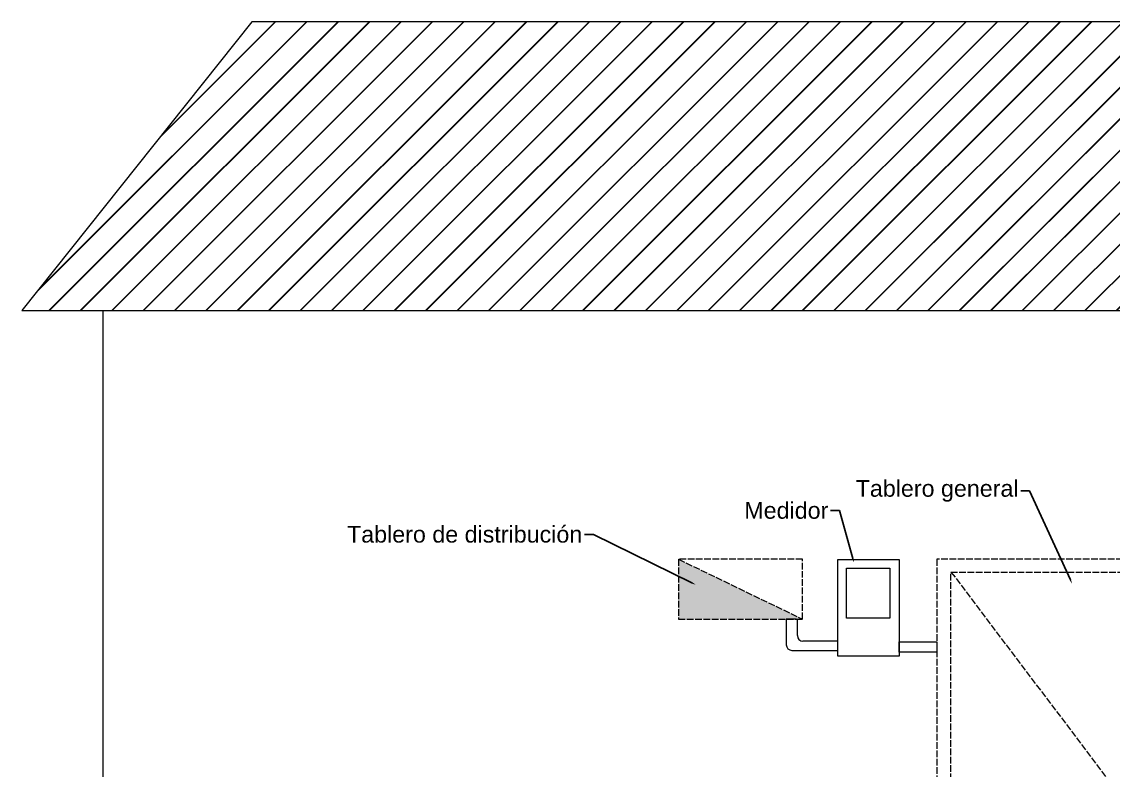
# Model space of a CAD drawing. Header units: millimetres. Extents: x 10952 to 14102, y 3132 to 4905.
# Drawn here: x 10977 to 11960, y 3855 to 4530 of the extents above; entities that cross this region are included whole.
import ezdxf
from ezdxf import colors
from ezdxf.entities.mleader import LeaderData, LeaderLine
from ezdxf.math import Vec2, Vec3

# ---------------------------------------------------------------- set-up
doc = ezdxf.new("R2010")
doc.units = ezdxf.units.MM
doc.linetypes.add('ACAD_ISO02W100', pattern=[15, 12, -3])
doc.layers.add('Acometida', color=7, linetype='Continuous', lineweight=15)
doc.styles.get("Standard").update_dxf_attribs({"font": 'arial.ttf'})

# ---------------------------------------------------------------- blocks, each defined once
blk = doc.blocks.new('Medidor')
at = {"layer": 'Acometida', "ltscale": 300}
for points in [[(12499.31, 3436.14), (12539.79, 3436.14), (12539.79, 3372.24), (12499.31, 3372.24)], [(12505.07, 3430.58), (12533.68, 3430.58), (12533.68, 3397.43), (12505.07, 3397.43)]]:
    blk.add_lwpolyline(points, close=True, dxfattribs=at)
blk = doc.blocks.new('TD int')
at = {"layer": 'Acometida', "linetype": 'ACAD_ISO02W100', "ltscale": 0.5, "true_color": 0x636466}
h = blk.add_hatch(color=251, dxfattribs=at)
h.dxf.hatch_style = 1
h.paths.add_polyline_path([(11568.77, 3991.57), (11680.55, 3991.57), (11568.77, 4045.76)])
at = {"layer": 'Acometida', "color": 251, "linetype": 'ACAD_ISO02W100', "ltscale": 0.5, "true_color": 0x636466}
blk.add_line((11568.77, 4045.76), (11680.55, 3991.57), dxfattribs=at)
blk.add_lwpolyline([(11680.55, 4045.76), (11568.77, 4045.76), (11568.77, 3991.57), (11680.55, 3991.57)], close=True, dxfattribs=at)
blk = doc.blocks.new('TGint')
at = {"layer": 'Acometida', "color": 251, "linetype": 'ACAD_ISO02W100', "ltscale": 0.5, "true_color": 0x636466}
blk.add_line((11814.31, 4034.17), (12024.21, 3756.49), dxfattribs=at)
for points in [[(11801.67, 3745.82), (12036.53, 3745.82), (12036.53, 4045.76), (11801.67, 4045.76)], [(11814.31, 4034.17), (12024.21, 4034.17), (12024.21, 3756.49), (11814.31, 3756.49)]]:
    blk.add_lwpolyline(points, close=True, dxfattribs=at)

msp = doc.modelspace()

# ---------------------------------------------------------------- hatches: boundary and pattern name
at = {"layer": 'Acometida', "ltscale": 300}
h = msp.add_hatch(dxfattribs=at)
h.set_pattern_fill('JIS_LC_20', color=256)
h.paths.add_polyline_path([(12393.809, 4530.259), (11184.295, 4530.259), (10977.101, 4269.862), (12134.95, 4269.862)])

# ---------------------------------------------------------------- linework, layer by layer
for p, q in [((11674.732, 3991.568), (11665.925, 3991.568)), ((11665.925, 3991.568), (11665.925, 3968.535)), ((11675.89, 3976.802), (11675.89, 3991.568)), ((11670.925, 3963.535), (11712.437, 3963.535)), ((11712.437, 3971.802), (11680.89, 3971.802)), ((11712.437, 3963.535), (11712.437, 3971.802))]:
    msp.add_line(p, q, dxfattribs=at)
for points in [[(10977.101, 4269.862), (12134.95, 4269.862), (12393.809, 4530.259), (11184.295, 4530.259), (10977.101, 4269.862)], [(12178.265, 4313.434), (12178.265, 3745.818), (11050.526, 3745.818), (11050.526, 4269.862)], [(11801.56, 3961.908), (11767.652, 3961.908), (11767.652, 3971.288), (11801.669, 3971.288), (11801.669, 3961.908)]]:
    msp.add_lwpolyline(points, dxfattribs=at)
for centre in [(11680.89, 3976.802), (11670.925, 3968.535)]:
    msp.add_arc(centre, 5, 180, 270, dxfattribs=at)

# ---------------------------------------------------------------- block references
at = {"layer": 'Acometida'}
for name in ['TD int', 'TGint']:
    msp.add_blockref(name, (0, 0), dxfattribs=at)
at = {"layer": 'Acometida', "xscale": 1.364194871283801, "yscale": 1.364194871283801, "zscale": 1.364194871283801}
msp.add_blockref('Medidor', (-5339.058, -642.256), dxfattribs=at)

# ---------------------------------------------------------------- leaders
at = {"layer": 'Acometida', "ltscale": 300}
ml = msp.add_multileader_mtext('Standard', dxfattribs=at)
ml.set_content('Tablero general', color=256)
ml.set_leader_properties()
ml.build(insert=Vec2(0, 0))
ctx = ml.context
ctx.base_point, ctx.char_height, ctx.plane_origin = Vec3(11728.375, 4107.328), 15, Vec3(11923.52, 4023.357)
ctx.text_align_type = 2
notes = []
notes.append((ctx, [(0, (1, 1, 0), (11885.188, 4107.328), (-1, 0), 8, [(0, [(11923.52, 4023.357)], 0, [])])]))
ctx.mtext.insert, ctx.mtext.alignment, ctx.mtext.flow_direction = Vec3(11875.188, 4117.033), 3, 5
ml = msp.add_multileader_mtext('Standard', dxfattribs=at)
ml.set_content('Medidor', color=256)
ml.set_leader_properties()
ml.build(insert=Vec2(0, 0))
ctx = ml.context
ctx.base_point, ctx.char_height, ctx.plane_origin = Vec3(11627.337, 4089.56), 15, Vec3(11727.092, 4042.445)
ctx.text_align_type = 2
notes.append((ctx, [(0, (1, 1, 0), (11713.774, 4089.56), (-1, 0), 8, [(0, [(11727.092, 4042.445)], 0, [])])]))
ctx.mtext.insert, ctx.mtext.alignment, ctx.mtext.flow_direction = Vec3(11703.774, 4097.183), 3, 5
ml = msp.add_multileader_mtext('Standard', dxfattribs=at)
ml.set_content('Tablero de distribución', color=256)
ml.set_leader_properties()
ml.build(insert=Vec2(0, 0))
ctx = ml.context
ctx.base_point, ctx.char_height, ctx.plane_origin = Vec3(11270.001, 4068.065), 15, Vec3(11584.507, 4022.612)
ctx.text_align_type = 2
notes.append((ctx, [(0, (1, 1, 0), (11492.062, 4068.065), (-1, 0), 8, [(0, [(11584.507, 4022.612)], 0, [])])]))
ctx.mtext.insert, ctx.mtext.alignment, ctx.mtext.flow_direction = Vec3(11482.062, 4075.688), 3, 5
for ctx, leaders in notes:
    for number, flags, end, landing, length, lines in leaders:
        leader = LeaderData()
        leader.index, (leader.has_last_leader_line, leader.has_dogleg_vector, leader.attachment_direction) = number, flags
        leader.last_leader_point, leader.dogleg_vector, leader.dogleg_length = Vec3(end), Vec3(landing), length
        for number, points, colour, breaks in lines:
            line = LeaderLine()
            line.index, line.vertices, line.color, line.breaks = number, Vec3.list(points), colors.encode_raw_color(colour), breaks
            leader.lines.append(line)
        ctx.leaders.append(leader)

doc.saveas('drawing.dxf')
